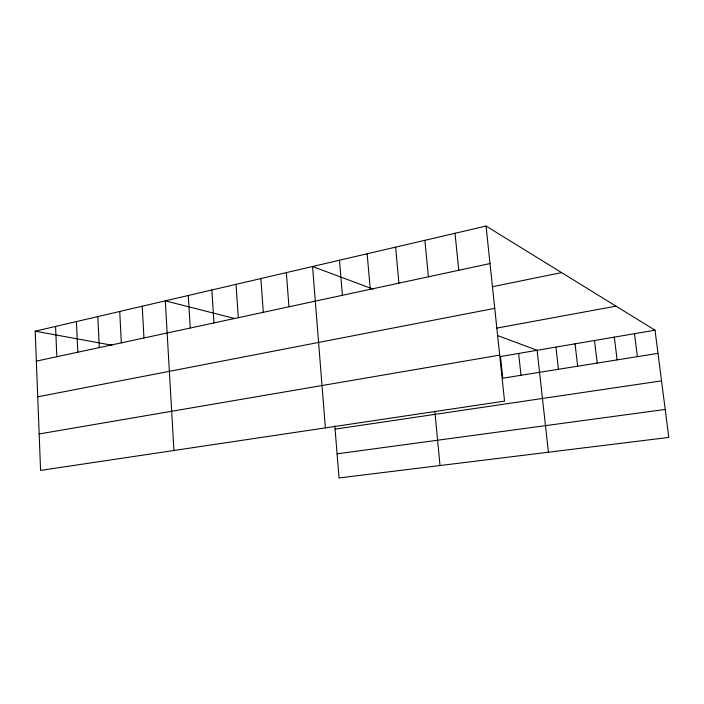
<?xml version="1.0" encoding="UTF-8"?>
<svg xmlns="http://www.w3.org/2000/svg" width="704" height="704" viewBox="0 0 704 704"><rect width="100%" height="100%" fill="white"/><g stroke="black" fill="none" stroke-linecap="round" stroke-linejoin="round"><path stroke-width="1.06" d="M486.059 226.054L504.539 401.13L40.568 470.404L35.2 331.179L486.059 226.054L655.019 330.194L668.8 437.422L339.038 477.946L334.831 425.894M36.353 361.126L490.01 263.551M492.14 286.774L561.59 272.606M37.726 396.81L494.745 308.343M496.522 328.152L616.018 306.152M39.16 433.954L499.682 355.124M655.019 330.194L500.465 356.541L502.753 378.198L657.994 353.338M335.095 429.141L661.531 380.864M337.093 453.825L665.21 409.446M35.2 331.179L111.989 345.215M234.388 318.437L165.299 300.846L173.932 450.49M373.111 289.106L312.55 266.508L325.389 427.882M497.552 335.535L537.108 350.293L548.434 452.214M634.489 333.696L637.366 356.638M614.319 337.128L617.109 359.885M594.51 340.507L597.203 363.07M575.045 343.825L577.65 366.203M555.914 347.09L558.439 369.283M518.628 353.443L520.995 375.276M455.022 233.288L458.753 270.274M424.882 240.319L428.402 276.804M434.834 411.224L440.018 465.538M395.604 247.148L398.913 283.14M367.145 253.783L370.26 289.309M339.469 260.234L342.399 295.293M286.361 272.615L288.948 306.794M260.858 278.564L263.287 312.312M236.034 284.354L238.304 317.689M211.842 289.995L213.972 322.916M188.276 295.486L190.265 328.02M142.226 306.222L143.95 337.982M119.733 311.467L121.334 342.848M97.812 316.58L99.29 347.582M76.428 321.57L77.792 352.211M55.563 326.436L56.822 356.717"/></g></svg>
